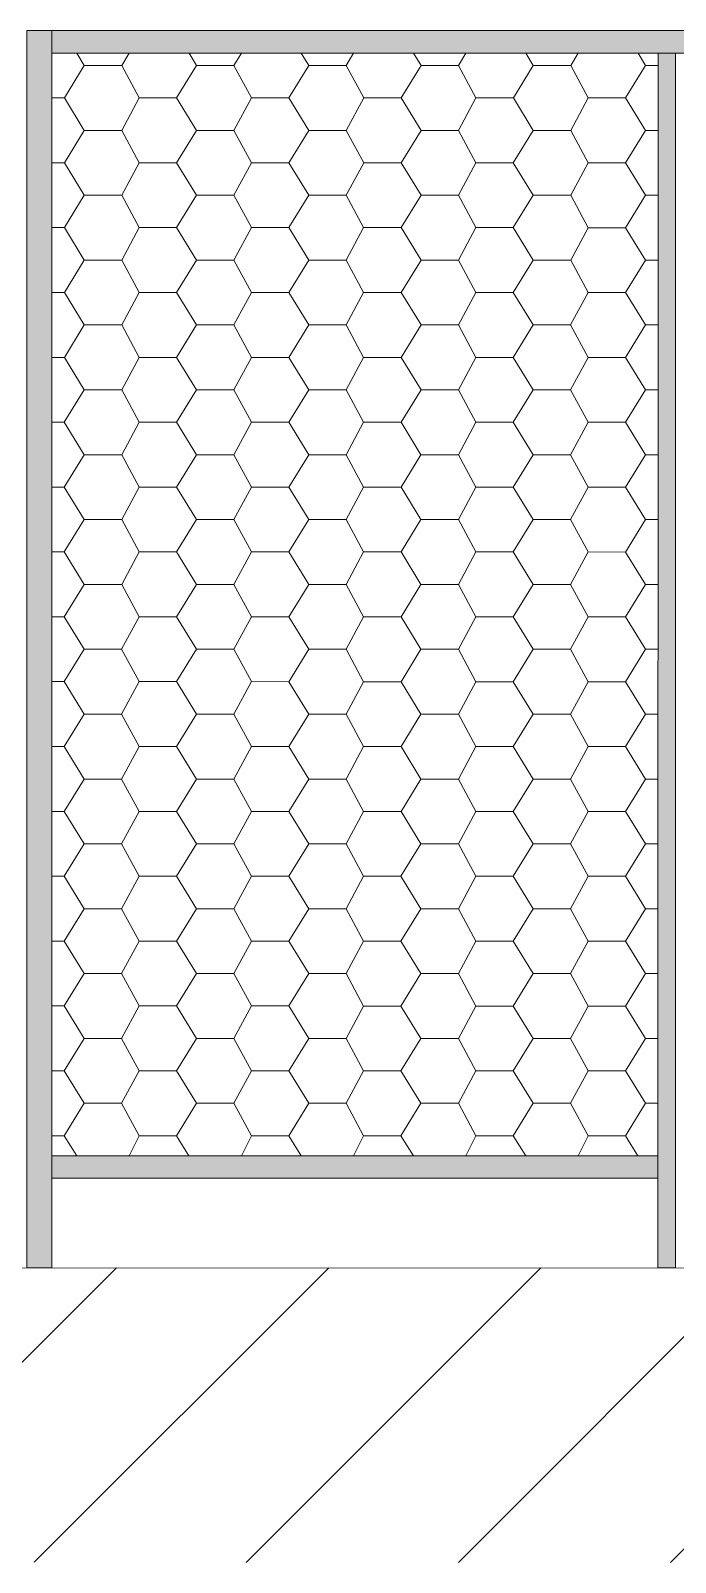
# Model space of a CAD drawing. Extents: x 3377 to 3790, y 1673 to 1846.
# Drawn here: x 3529.798 to 3530.891, y 1736.674 to 1739.272 of the extents above; entities that cross this region are included whole.
import ezdxf

# ---------------------------------------------------------------- set-up
doc = ezdxf.new("R2010")
doc.units = 0
doc.header["$LTSCALE"] = 2
doc.layers.add('PDF7_0', color=7, linetype='Continuous', true_color=0xc6c6c6)
doc.layers.add('PDF7_13-CORTE', color=7, linetype='Continuous', true_color=0xe3e3e3)
doc.layers.add('PDF7_07-HACHURIADO', color=7, linetype='Continuous')

msp = doc.modelspace()

# ---------------------------------------------------------------- linework, layer by layer
at = {"layer": 'PDF7_0', "color": 7, "lineweight": 0}
for points in [[(3529.7914, 1739.2718), (3529.8337, 1739.2718), (3529.8336, 1737.173), (3529.7913, 1737.173)], [(3529.8336, 1737.173), (3529.8337, 1739.2718)], [(3532.0214, 1739.2716), (3532.0214, 1739.2336), (3529.8337, 1739.2337), (3529.8337, 1739.2718)], [(3530.8916, 1739.2336), (3530.862, 1739.2336), (3530.8618, 1737.1729), (3530.8915, 1737.1729)], [(3529.8336, 1737.3634), (3529.8336, 1737.3253), (3530.8619, 1737.3252), (3530.8619, 1737.3633)]]:
    msp.add_lwpolyline(points, close=True, dxfattribs=at)
at = {"layer": 'PDF7_0', "lineweight": 0}
for points in [[(3529.876, 1739.2337), (3529.8887, 1739.2126), (3529.9522, 1739.2125), (3529.9649, 1739.2337)], [(3530.0665, 1739.2337), (3530.0792, 1739.2125), (3530.1426, 1739.2125), (3530.1553, 1739.2337)], [(3530.2569, 1739.2337), (3530.2696, 1739.2125), (3530.333, 1739.2125), (3530.3457, 1739.2337)], [(3530.4473, 1739.2337), (3530.46, 1739.2125), (3530.5235, 1739.2125), (3530.5362, 1739.2337)], [(3530.6377, 1739.2337), (3530.6504, 1739.2125), (3530.7139, 1739.2125), (3530.7266, 1739.2337)], [(3530.8281, 1739.2336), (3530.8408, 1739.2125), (3530.862, 1739.2125)], [(3529.8549, 1739.1575), (3529.8887, 1739.2126)], [(3529.9522, 1739.2125), (3529.9818, 1739.1575), (3530.0453, 1739.1575), (3530.0792, 1739.2125)], [(3530.1426, 1739.2125), (3530.1722, 1739.1575), (3530.2357, 1739.1575), (3530.2696, 1739.2125)], [(3530.333, 1739.2125), (3530.3627, 1739.1575), (3530.4261, 1739.1575), (3530.46, 1739.2125)], [(3530.5235, 1739.2125), (3530.5531, 1739.1575), (3530.6166, 1739.1575), (3530.6504, 1739.2125)], [(3530.7139, 1739.2125), (3530.7435, 1739.1575), (3530.807, 1739.1575), (3530.8408, 1739.2125)], [(3529.8337, 1739.1575), (3529.8549, 1739.1575), (3529.8887, 1739.1025), (3529.9522, 1739.1025), (3529.9818, 1739.1575)], [(3530.0453, 1739.1575), (3530.0791, 1739.1025), (3530.1426, 1739.1025), (3530.1722, 1739.1575)], [(3530.2357, 1739.1575), (3530.2696, 1739.1025), (3530.333, 1739.1025), (3530.3627, 1739.1575)], [(3530.4261, 1739.1575), (3530.46, 1739.1025), (3530.5235, 1739.1025), (3530.5531, 1739.1575)], [(3530.6166, 1739.1575), (3530.6504, 1739.1025), (3530.7139, 1739.1025), (3530.7435, 1739.1575)], [(3530.807, 1739.1575), (3530.8408, 1739.1025), (3530.862, 1739.1025)], [(3529.8549, 1739.0475), (3529.8887, 1739.1025)], [(3529.9522, 1739.1025), (3529.9818, 1739.0475), (3530.0453, 1739.0475), (3530.0791, 1739.1025)], [(3530.1426, 1739.1025), (3530.1722, 1739.0475), (3530.2357, 1739.0475), (3530.2696, 1739.1025)], [(3530.333, 1739.1025), (3530.3627, 1739.0475), (3530.4261, 1739.0475), (3530.46, 1739.1025)], [(3530.5235, 1739.1025), (3530.5531, 1739.0475), (3530.6165, 1739.0475), (3530.6504, 1739.1025)], [(3530.7139, 1739.1025), (3530.7435, 1739.0475), (3530.807, 1739.0475), (3530.8408, 1739.1025)], [(3529.8337, 1739.0475), (3529.8549, 1739.0475), (3529.8887, 1738.9925), (3529.9522, 1738.9925), (3529.9818, 1739.0475)], [(3530.0453, 1739.0475), (3530.0791, 1738.9925), (3530.1426, 1738.9925), (3530.1722, 1739.0475)], [(3530.2357, 1739.0475), (3530.2696, 1738.9925), (3530.333, 1738.9925), (3530.3627, 1739.0475)], [(3530.4261, 1739.0475), (3530.46, 1738.9925), (3530.5234, 1738.9925), (3530.5531, 1739.0475)], [(3530.6165, 1739.0475), (3530.6504, 1738.9925), (3530.7139, 1738.9925), (3530.7435, 1739.0475)], [(3530.807, 1739.0475), (3530.8408, 1738.9924), (3530.862, 1738.9924)], [(3529.8549, 1738.9375), (3529.8887, 1738.9925)], [(3529.9522, 1738.9925), (3529.9818, 1738.9375), (3530.0453, 1738.9375), (3530.0791, 1738.9925)], [(3530.1426, 1738.9925), (3530.1722, 1738.9375), (3530.2357, 1738.9375), (3530.2696, 1738.9925)], [(3530.333, 1738.9925), (3530.3626, 1738.9375), (3530.4261, 1738.9375), (3530.46, 1738.9925)], [(3530.5234, 1738.9925), (3530.5531, 1738.9375), (3530.6165, 1738.9375), (3530.6504, 1738.9925)], [(3530.7139, 1738.9925), (3530.7435, 1738.9374), (3530.807, 1738.9374), (3530.8408, 1738.9924)], [(3529.8337, 1738.9375), (3529.8549, 1738.9375), (3529.8887, 1738.8825), (3529.9522, 1738.8825), (3529.9818, 1738.9375)], [(3530.0453, 1738.9375), (3530.0791, 1738.8825), (3530.1426, 1738.8825), (3530.1722, 1738.9375)], [(3530.2357, 1738.9375), (3530.2696, 1738.8825), (3530.333, 1738.8825), (3530.3626, 1738.9375)], [(3530.4261, 1738.9375), (3530.46, 1738.8825), (3530.5234, 1738.8825), (3530.5531, 1738.9375)], [(3530.6165, 1738.9375), (3530.6504, 1738.8824), (3530.7139, 1738.8824), (3530.7435, 1738.9374)], [(3530.807, 1738.9374), (3530.8408, 1738.8824), (3530.862, 1738.8824)], [(3529.8549, 1738.8275), (3529.8887, 1738.8825)], [(3529.9522, 1738.8825), (3529.9818, 1738.8275), (3530.0453, 1738.8275), (3530.0791, 1738.8825)], [(3530.1426, 1738.8825), (3530.1722, 1738.8275), (3530.2357, 1738.8275), (3530.2696, 1738.8825)], [(3530.333, 1738.8825), (3530.3626, 1738.8275), (3530.4261, 1738.8274), (3530.46, 1738.8825)], [(3530.5234, 1738.8825), (3530.5531, 1738.8274), (3530.6165, 1738.8274), (3530.6504, 1738.8824)], [(3530.7139, 1738.8824), (3530.7435, 1738.8274), (3530.8069, 1738.8274), (3530.8408, 1738.8824)], [(3529.8337, 1738.8275), (3529.8549, 1738.8275), (3529.8887, 1738.7725), (3529.9522, 1738.7725), (3529.9818, 1738.8275)], [(3530.0453, 1738.8275), (3530.0791, 1738.7725), (3530.1426, 1738.7725), (3530.1722, 1738.8275)], [(3530.2357, 1738.8275), (3530.2695, 1738.7724), (3530.333, 1738.7724), (3530.3626, 1738.8275)], [(3530.4261, 1738.8274), (3530.46, 1738.7724), (3530.5234, 1738.7724), (3530.5531, 1738.8274)], [(3530.6165, 1738.8274), (3530.6504, 1738.7724), (3530.7138, 1738.7724), (3530.7435, 1738.8274)], [(3530.8069, 1738.8274), (3530.8408, 1738.7724), (3530.862, 1738.7724)], [(3529.8549, 1738.7175), (3529.8887, 1738.7725)], [(3529.9522, 1738.7725), (3529.9818, 1738.7175), (3530.0453, 1738.7175), (3530.0791, 1738.7725)], [(3530.1426, 1738.7725), (3530.1722, 1738.7174), (3530.2357, 1738.7174), (3530.2695, 1738.7724)], [(3530.333, 1738.7724), (3530.3626, 1738.7174), (3530.4261, 1738.7174), (3530.46, 1738.7724)], [(3530.5234, 1738.7724), (3530.553, 1738.7174), (3530.6165, 1738.7174), (3530.6504, 1738.7724)], [(3530.7138, 1738.7724), (3530.7435, 1738.7174), (3530.8069, 1738.7174), (3530.8408, 1738.7724)], [(3529.8337, 1738.7175), (3529.8549, 1738.7175), (3529.8887, 1738.6625), (3529.9522, 1738.6625), (3529.9818, 1738.7175)], [(3530.0453, 1738.7175), (3530.0791, 1738.6624), (3530.1426, 1738.6624), (3530.1722, 1738.7174)], [(3530.2357, 1738.7174), (3530.2695, 1738.6624), (3530.333, 1738.6624), (3530.3626, 1738.7174)], [(3530.4261, 1738.7174), (3530.46, 1738.6624), (3530.5234, 1738.6624), (3530.553, 1738.7174)], [(3530.6165, 1738.7174), (3530.6504, 1738.6624), (3530.7138, 1738.6624), (3530.7435, 1738.7174)], [(3530.8069, 1738.7174), (3530.8408, 1738.6624), (3530.8619, 1738.6624)], [(3529.8548, 1738.6074), (3529.8887, 1738.6625)], [(3529.9522, 1738.6625), (3529.9818, 1738.6074), (3530.0453, 1738.6074), (3530.0791, 1738.6624)], [(3530.1426, 1738.6624), (3530.1722, 1738.6074), (3530.2357, 1738.6074), (3530.2695, 1738.6624)], [(3530.333, 1738.6624), (3530.3626, 1738.6074), (3530.4261, 1738.6074), (3530.46, 1738.6624)], [(3530.5234, 1738.6624), (3530.553, 1738.6074), (3530.6165, 1738.6074), (3530.6504, 1738.6624)], [(3530.7138, 1738.6624), (3530.7435, 1738.6074), (3530.8069, 1738.6074), (3530.8408, 1738.6624)], [(3529.8337, 1738.6075), (3529.8548, 1738.6074), (3529.8887, 1738.5524), (3529.9522, 1738.5524), (3529.9818, 1738.6074)], [(3530.0453, 1738.6074), (3530.0791, 1738.5524), (3530.1426, 1738.5524), (3530.1722, 1738.6074)], [(3530.2357, 1738.6074), (3530.2695, 1738.5524), (3530.333, 1738.5524), (3530.3626, 1738.6074)], [(3530.4261, 1738.6074), (3530.4599, 1738.5524), (3530.5234, 1738.5524), (3530.553, 1738.6074)], [(3530.6165, 1738.6074), (3530.6504, 1738.5524), (3530.7138, 1738.5524), (3530.7435, 1738.6074)], [(3530.8069, 1738.6074), (3530.8408, 1738.5524), (3530.8619, 1738.5524)], [(3529.8548, 1738.4974), (3529.8887, 1738.5524)], [(3529.9522, 1738.5524), (3529.9818, 1738.4974), (3530.0453, 1738.4974), (3530.0791, 1738.5524)], [(3530.1426, 1738.5524), (3530.1722, 1738.4974), (3530.2357, 1738.4974), (3530.2695, 1738.5524)], [(3530.333, 1738.5524), (3530.3626, 1738.4974), (3530.4261, 1738.4974), (3530.4599, 1738.5524)], [(3530.5234, 1738.5524), (3530.553, 1738.4974), (3530.6165, 1738.4974), (3530.6504, 1738.5524)], [(3530.7138, 1738.5524), (3530.7435, 1738.4974), (3530.8069, 1738.4974), (3530.8408, 1738.5524)], [(3529.8337, 1738.4974), (3529.8548, 1738.4974), (3529.8887, 1738.4424), (3529.9522, 1738.4424), (3529.9818, 1738.4974)], [(3530.0453, 1738.4974), (3530.0791, 1738.4424), (3530.1426, 1738.4424), (3530.1722, 1738.4974)], [(3530.2357, 1738.4974), (3530.2695, 1738.4424), (3530.333, 1738.4424), (3530.3626, 1738.4974)], [(3530.4261, 1738.4974), (3530.4599, 1738.4424), (3530.5234, 1738.4424), (3530.553, 1738.4974)], [(3530.6165, 1738.4974), (3530.6504, 1738.4424), (3530.7138, 1738.4424), (3530.7435, 1738.4974)], [(3530.8069, 1738.4974), (3530.8408, 1738.4424), (3530.8619, 1738.4424)], [(3529.8548, 1738.3874), (3529.8887, 1738.4424)], [(3529.9522, 1738.4424), (3529.9818, 1738.3874), (3530.0452, 1738.3874), (3530.0791, 1738.4424)], [(3530.1426, 1738.4424), (3530.1722, 1738.3874), (3530.2357, 1738.3874), (3530.2695, 1738.4424)], [(3530.333, 1738.4424), (3530.3626, 1738.3874), (3530.4261, 1738.3874), (3530.4599, 1738.4424)], [(3530.5234, 1738.4424), (3530.553, 1738.3874), (3530.6165, 1738.3874), (3530.6504, 1738.4424)], [(3530.7138, 1738.4424), (3530.7434, 1738.3874), (3530.8069, 1738.3873), (3530.8408, 1738.4424)], [(3529.8337, 1738.3874), (3529.8548, 1738.3874), (3529.8887, 1738.3324), (3529.9522, 1738.3324), (3529.9818, 1738.3874)], [(3530.0452, 1738.3874), (3530.0791, 1738.3324), (3530.1426, 1738.3324), (3530.1722, 1738.3874)], [(3530.2357, 1738.3874), (3530.2695, 1738.3324), (3530.333, 1738.3324), (3530.3626, 1738.3874)], [(3530.4261, 1738.3874), (3530.4599, 1738.3324), (3530.5234, 1738.3324), (3530.553, 1738.3874)], [(3530.6165, 1738.3874), (3530.6503, 1738.3323), (3530.7138, 1738.3323), (3530.7434, 1738.3874)], [(3530.8069, 1738.3873), (3530.8408, 1738.3323), (3530.8619, 1738.3323)], [(3529.8548, 1738.2774), (3529.8887, 1738.3324)], [(3529.9522, 1738.3324), (3529.9818, 1738.2774), (3530.0452, 1738.2774), (3530.0791, 1738.3324)], [(3530.1426, 1738.3324), (3530.1722, 1738.2774), (3530.2357, 1738.2774), (3530.2695, 1738.3324)], [(3530.333, 1738.3324), (3530.3626, 1738.2774), (3530.4261, 1738.2774), (3530.4599, 1738.3324)], [(3530.5234, 1738.3324), (3530.553, 1738.2773), (3530.6165, 1738.2773), (3530.6503, 1738.3323)], [(3530.7138, 1738.3323), (3530.7434, 1738.2773), (3530.8069, 1738.2773), (3530.8408, 1738.3323)], [(3529.8337, 1738.2774), (3529.8548, 1738.2774), (3529.8887, 1738.2224), (3529.9521, 1738.2224), (3529.9818, 1738.2774)], [(3530.0452, 1738.2774), (3530.0791, 1738.2224), (3530.1426, 1738.2224), (3530.1722, 1738.2774)], [(3530.2357, 1738.2774), (3530.2695, 1738.2224), (3530.333, 1738.2224), (3530.3626, 1738.2774)], [(3530.4261, 1738.2774), (3530.4599, 1738.2223), (3530.5234, 1738.2223), (3530.553, 1738.2773)], [(3530.6165, 1738.2773), (3530.6503, 1738.2223), (3530.7138, 1738.2223), (3530.7434, 1738.2773)], [(3530.8069, 1738.2773), (3530.8408, 1738.2223), (3530.8619, 1738.2223)], [(3529.8548, 1738.1674), (3529.8887, 1738.2224)], [(3529.9521, 1738.2224), (3529.9818, 1738.1674), (3530.0452, 1738.1674), (3530.0791, 1738.2224)], [(3530.1426, 1738.2224), (3530.1722, 1738.1674), (3530.2357, 1738.1673), (3530.2695, 1738.2224)], [(3530.333, 1738.2224), (3530.3626, 1738.1673), (3530.4261, 1738.1673), (3530.4599, 1738.2223)], [(3530.5234, 1738.2223), (3530.553, 1738.1673), (3530.6165, 1738.1673), (3530.6503, 1738.2223)], [(3530.7138, 1738.2223), (3530.7434, 1738.1673), (3530.8069, 1738.1673), (3530.8408, 1738.2223)], [(3529.8337, 1738.1674), (3529.8548, 1738.1674), (3529.8887, 1738.1124), (3529.9521, 1738.1124), (3529.9818, 1738.1674)], [(3530.0452, 1738.1674), (3530.0791, 1738.1124), (3530.1426, 1738.1123), (3530.1722, 1738.1674)], [(3530.2357, 1738.1673), (3530.2695, 1738.1123), (3530.333, 1738.1123), (3530.3626, 1738.1673)], [(3530.4261, 1738.1673), (3530.4599, 1738.1123), (3530.5234, 1738.1123), (3530.553, 1738.1673)], [(3530.6165, 1738.1673), (3530.6503, 1738.1123), (3530.7138, 1738.1123), (3530.7434, 1738.1673)], [(3530.8069, 1738.1673), (3530.8408, 1738.1123), (3530.8619, 1738.1123)], [(3529.8548, 1738.0574), (3529.8887, 1738.1124)], [(3529.9521, 1738.1124), (3529.9818, 1738.0573), (3530.0452, 1738.0573), (3530.0791, 1738.1124)], [(3530.1426, 1738.1123), (3530.1722, 1738.0573), (3530.2356, 1738.0573), (3530.2695, 1738.1123)], [(3530.333, 1738.1123), (3530.3626, 1738.0573), (3530.4261, 1738.0573), (3530.4599, 1738.1123)], [(3530.5234, 1738.1123), (3530.553, 1738.0573), (3530.6165, 1738.0573), (3530.6503, 1738.1123)], [(3530.7138, 1738.1123), (3530.7434, 1738.0573), (3530.8069, 1738.0573), (3530.8408, 1738.1123)], [(3529.8337, 1738.0574), (3529.8548, 1738.0574), (3529.8887, 1738.0023), (3529.9521, 1738.0023), (3529.9818, 1738.0573)], [(3530.0452, 1738.0573), (3530.0791, 1738.0023), (3530.1425, 1738.0023), (3530.1722, 1738.0573)], [(3530.2356, 1738.0573), (3530.2695, 1738.0023), (3530.333, 1738.0023), (3530.3626, 1738.0573)], [(3530.4261, 1738.0573), (3530.4599, 1738.0023), (3530.5234, 1738.0023), (3530.553, 1738.0573)], [(3530.6165, 1738.0573), (3530.6503, 1738.0023), (3530.7138, 1738.0023), (3530.7434, 1738.0573)], [(3530.8069, 1738.0573), (3530.8407, 1738.0023), (3530.8619, 1738.0023)], [(3529.8548, 1737.9473), (3529.8887, 1738.0023)], [(3529.9521, 1738.0023), (3529.9817, 1737.9473), (3530.0452, 1737.9473), (3530.0791, 1738.0023)], [(3530.1425, 1738.0023), (3530.1722, 1737.9473), (3530.2356, 1737.9473), (3530.2695, 1738.0023)], [(3530.333, 1738.0023), (3530.3626, 1737.9473), (3530.4261, 1737.9473), (3530.4599, 1738.0023)], [(3530.5234, 1738.0023), (3530.553, 1737.9473), (3530.6165, 1737.9473), (3530.6503, 1738.0023)], [(3530.7138, 1738.0023), (3530.7434, 1737.9473), (3530.8069, 1737.9473), (3530.8407, 1738.0023)], [(3529.8336, 1737.9473), (3529.8548, 1737.9473), (3529.8887, 1737.8923), (3529.9521, 1737.8923), (3529.9817, 1737.9473)], [(3530.0452, 1737.9473), (3530.0791, 1737.8923), (3530.1425, 1737.8923), (3530.1722, 1737.9473)], [(3530.2356, 1737.9473), (3530.2695, 1737.8923), (3530.333, 1737.8923), (3530.3626, 1737.9473)], [(3530.4261, 1737.9473), (3530.4599, 1737.8923), (3530.5234, 1737.8923), (3530.553, 1737.9473)], [(3530.6165, 1737.9473), (3530.6503, 1737.8923), (3530.7138, 1737.8923), (3530.7434, 1737.9473)], [(3530.8069, 1737.9473), (3530.8407, 1737.8923), (3530.8619, 1737.8923)], [(3529.8548, 1737.8373), (3529.8887, 1737.8923)], [(3529.9521, 1737.8923), (3529.9817, 1737.8373), (3530.0452, 1737.8373), (3530.0791, 1737.8923)], [(3530.1425, 1737.8923), (3530.1722, 1737.8373), (3530.2356, 1737.8373), (3530.2695, 1737.8923)], [(3530.333, 1737.8923), (3530.3626, 1737.8373), (3530.426, 1737.8373), (3530.4599, 1737.8923)], [(3530.5234, 1737.8923), (3530.553, 1737.8373), (3530.6165, 1737.8373), (3530.6503, 1737.8923)], [(3530.7138, 1737.8923), (3530.7434, 1737.8373), (3530.8069, 1737.8373), (3530.8407, 1737.8923)], [(3529.8336, 1737.8373), (3529.8548, 1737.8373), (3529.8886, 1737.7823), (3529.9521, 1737.7823), (3529.9817, 1737.8373)], [(3530.0452, 1737.8373), (3530.0791, 1737.7823), (3530.1425, 1737.7823), (3530.1722, 1737.8373)], [(3530.2356, 1737.8373), (3530.2695, 1737.7823), (3530.3329, 1737.7823), (3530.3626, 1737.8373)], [(3530.426, 1737.8373), (3530.4599, 1737.7823), (3530.5234, 1737.7823), (3530.553, 1737.8373)], [(3530.6165, 1737.8373), (3530.6503, 1737.7823), (3530.7138, 1737.7823), (3530.7434, 1737.8373)], [(3530.8069, 1737.8373), (3530.8407, 1737.7822), (3530.8619, 1737.7822)], [(3529.8548, 1737.7273), (3529.8886, 1737.7823)], [(3529.9521, 1737.7823), (3529.9817, 1737.7273), (3530.0452, 1737.7273), (3530.0791, 1737.7823)], [(3530.1425, 1737.7823), (3530.1721, 1737.7273), (3530.2356, 1737.7273), (3530.2695, 1737.7823)], [(3530.3329, 1737.7823), (3530.3626, 1737.7273), (3530.426, 1737.7273), (3530.4599, 1737.7823)], [(3530.5234, 1737.7823), (3530.553, 1737.7273), (3530.6165, 1737.7272), (3530.6503, 1737.7823)], [(3530.7138, 1737.7823), (3530.7434, 1737.7272), (3530.8069, 1737.7272), (3530.8407, 1737.7822)], [(3529.8336, 1737.7273), (3529.8548, 1737.7273), (3529.8886, 1737.6723), (3529.9521, 1737.6723), (3529.9817, 1737.7273)], [(3530.0452, 1737.7273), (3530.0791, 1737.6723), (3530.1425, 1737.6723), (3530.1721, 1737.7273)], [(3530.2356, 1737.7273), (3530.2695, 1737.6723), (3530.3329, 1737.6723), (3530.3626, 1737.7273)], [(3530.426, 1737.7273), (3530.4599, 1737.6722), (3530.5234, 1737.6722), (3530.553, 1737.7273)], [(3530.6165, 1737.7272), (3530.6503, 1737.6722), (3530.7138, 1737.6722), (3530.7434, 1737.7272)], [(3530.8069, 1737.7272), (3530.8407, 1737.6722), (3530.8619, 1737.6722)], [(3529.8548, 1737.6173), (3529.8886, 1737.6723)], [(3529.9521, 1737.6723), (3529.9817, 1737.6173), (3530.0452, 1737.6173), (3530.0791, 1737.6723)], [(3530.1425, 1737.6723), (3530.1721, 1737.6173), (3530.2356, 1737.6173), (3530.2695, 1737.6723)], [(3530.3329, 1737.6723), (3530.3626, 1737.6172), (3530.426, 1737.6172), (3530.4599, 1737.6722)], [(3530.5234, 1737.6722), (3530.553, 1737.6172), (3530.6164, 1737.6172), (3530.6503, 1737.6722)], [(3530.7138, 1737.6722), (3530.7434, 1737.6172), (3530.8069, 1737.6172), (3530.8407, 1737.6722)], [(3529.8336, 1737.6173), (3529.8548, 1737.6173), (3529.8886, 1737.5623), (3529.9521, 1737.5623), (3529.9817, 1737.6173)], [(3530.0452, 1737.6173), (3530.079, 1737.5623), (3530.1425, 1737.5623), (3530.1721, 1737.6173)], [(3530.2356, 1737.6173), (3530.2695, 1737.5622), (3530.3329, 1737.5622), (3530.3626, 1737.6172)], [(3530.426, 1737.6172), (3530.4599, 1737.5622), (3530.5234, 1737.5622), (3530.553, 1737.6172)], [(3530.6164, 1737.6172), (3530.6503, 1737.5622), (3530.7138, 1737.5622), (3530.7434, 1737.6172)], [(3530.8069, 1737.6172), (3530.8407, 1737.5622), (3530.8619, 1737.5622)], [(3529.8548, 1737.5073), (3529.8886, 1737.5623)], [(3529.9521, 1737.5623), (3529.9817, 1737.5073), (3530.0452, 1737.5072), (3530.079, 1737.5623)], [(3530.1425, 1737.5623), (3530.1721, 1737.5072), (3530.2356, 1737.5072), (3530.2695, 1737.5622)], [(3530.3329, 1737.5622), (3530.3626, 1737.5072), (3530.426, 1737.5072), (3530.4599, 1737.5622)], [(3530.5234, 1737.5622), (3530.553, 1737.5072), (3530.6164, 1737.5072), (3530.6503, 1737.5622)], [(3530.7138, 1737.5622), (3530.7434, 1737.5072), (3530.8069, 1737.5072), (3530.8407, 1737.5622)], [(3529.8336, 1737.5073), (3529.8548, 1737.5073), (3529.8886, 1737.4523), (3529.9521, 1737.4522), (3529.9817, 1737.5073)], [(3530.0452, 1737.5072), (3530.079, 1737.4522), (3530.1425, 1737.4522), (3530.1721, 1737.5072)], [(3530.2356, 1737.5072), (3530.2695, 1737.4522), (3530.3329, 1737.4522), (3530.3626, 1737.5072)], [(3530.426, 1737.5072), (3530.4599, 1737.4522), (3530.5233, 1737.4522), (3530.553, 1737.5072)], [(3530.6164, 1737.5072), (3530.6503, 1737.4522), (3530.7138, 1737.4522), (3530.7434, 1737.5072)], [(3530.8069, 1737.5072), (3530.8407, 1737.4522), (3530.8619, 1737.4522)], [(3529.8548, 1737.3972), (3529.8886, 1737.4523)], [(3529.9521, 1737.4522), (3529.9817, 1737.3972), (3530.0452, 1737.3972), (3530.0663, 1737.3634)], [(3530.0452, 1737.3972), (3530.079, 1737.4522)], [(3530.1425, 1737.4522), (3530.1721, 1737.3972), (3530.2356, 1737.3972), (3530.2568, 1737.3634)], [(3530.2356, 1737.3972), (3530.2695, 1737.4522)], [(3530.3329, 1737.4522), (3530.3625, 1737.3972), (3530.426, 1737.3972), (3530.4472, 1737.3634)], [(3530.426, 1737.3972), (3530.4599, 1737.4522)], [(3530.5233, 1737.4522), (3530.553, 1737.3972), (3530.6164, 1737.3972), (3530.6376, 1737.3633)], [(3530.6164, 1737.3972), (3530.6503, 1737.4522)], [(3530.7138, 1737.4522), (3530.7434, 1737.3972), (3530.8069, 1737.3972), (3530.828, 1737.3633)], [(3530.8069, 1737.3972), (3530.8407, 1737.4522)], [(3529.8336, 1737.3972), (3529.8548, 1737.3972), (3529.8759, 1737.3634)], [(3529.9648, 1737.3634), (3529.9817, 1737.3972)], [(3530.1552, 1737.3634), (3530.1721, 1737.3972)], [(3530.3456, 1737.3634), (3530.3625, 1737.3972)], [(3530.536, 1737.3633), (3530.553, 1737.3972)], [(3530.7265, 1737.3633), (3530.7434, 1737.3972)]]:
    msp.add_lwpolyline(points, dxfattribs=at)
at = {"layer": 'PDF7_0', "color": 7, "lineweight": 0}
msp.add_lwpolyline([(3530.862, 1739.2336), (3530.8618, 1737.1729)], dxfattribs=at)
at = {"layer": 'PDF7_0', "color": 9, "true_color": 0xc1c1c1, "transparency": 33554559}
for points in [[(3529.7914, 1739.2718), (3529.8336, 1737.173), (3529.7913, 1737.173)], [(3529.8337, 1739.2718), (3529.7914, 1739.2718), (3529.8336, 1737.173)], [(3532.0214, 1739.2716), (3529.8337, 1739.2718), (3532.0214, 1739.2336)], [(3529.8337, 1739.2718), (3532.0214, 1739.2336), (3529.8337, 1739.2337)], [(3530.862, 1739.2336), (3530.8915, 1737.1729), (3530.8618, 1737.1729)], [(3530.8916, 1739.2336), (3530.862, 1739.2336), (3530.8915, 1737.1729)], [(3530.8619, 1737.3633), (3529.8336, 1737.3634), (3530.8619, 1737.3252)], [(3529.8336, 1737.3634), (3530.8619, 1737.3252), (3529.8336, 1737.3253)]]:
    msp.add_solid(points, dxfattribs=at)
at = {"layer": 'PDF7_07-HACHURIADO', "lineweight": 0}
for points in [[(3529.4443, 1736.6737), (3529.9436, 1737.173)], [(3529.8039, 1736.6737), (3530.3033, 1737.1729)], [(3530.1636, 1736.6736), (3530.663, 1737.1729)], [(3530.5233, 1736.6736), (3531.0226, 1737.1729)], [(3530.883, 1736.6736), (3531.3823, 1737.1729)]]:
    msp.add_lwpolyline(points, dxfattribs=at)
at = {"layer": 'PDF7_13-CORTE', "color": 7, "lineweight": 0}
msp.add_lwpolyline([(3515.5652, 1739.6747), (3515.565, 1737.1739), (3543.6615, 1737.1724)], dxfattribs=at)

doc.saveas('drawing.dxf')
